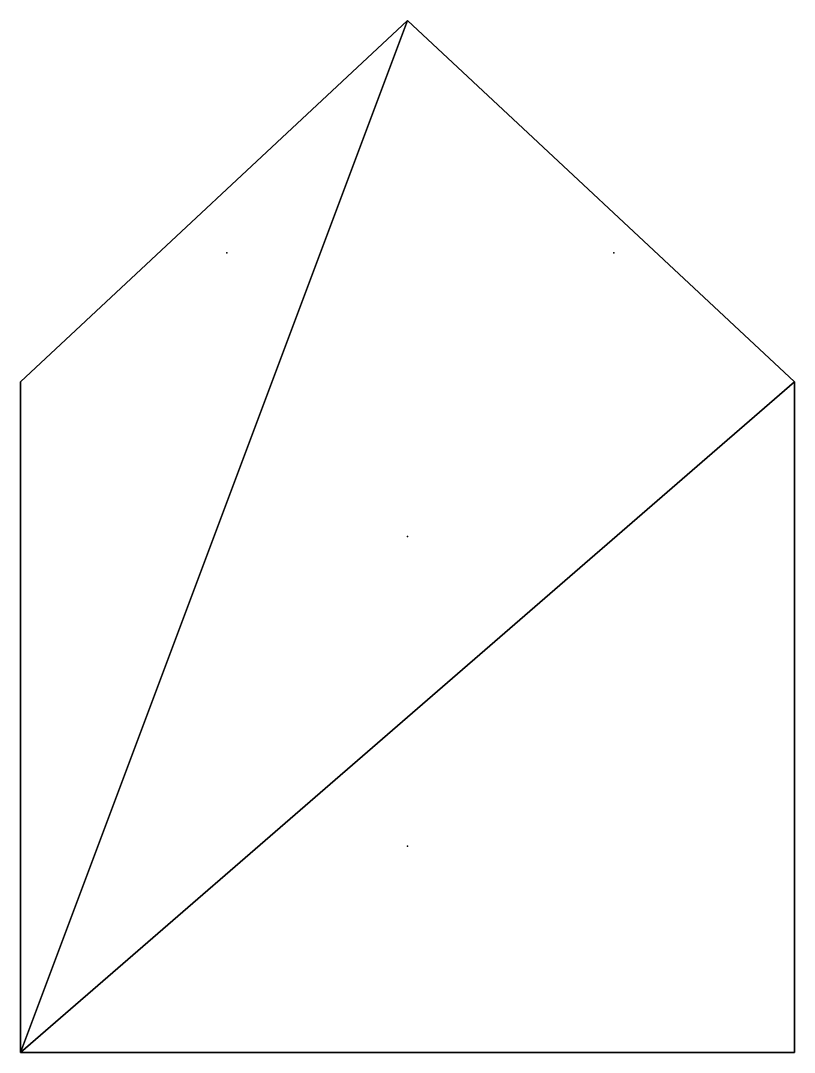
# Model space of a CAD drawing. Header units: millimetres. Extents: x 0 to 3000, y 0 to 4000.
import ezdxf

# ---------------------------------------------------------------- set-up
doc = ezdxf.new("R2010")
doc.units = ezdxf.units.MM
for name, color, linetype in [('rec', 6, 'CONTINUOUS'), ('src', 5, 'CONTINUOUS'), ('吸音板', 4, 'CONTINUOUS'), ('壁', 3, 'CONTINUOUS'), ('天井', 2, 'CONTINUOUS'), ('床', 1, 'CONTINUOUS')]:
    doc.layers.add(name, color=color, linetype=linetype)

msp = doc.modelspace()

# ---------------------------------------------------------------- linework, layer by layer
at = {"layer": 'rec'}
for p in [(800, 3100, 1200), (2300, 3100, 1200), (1500, 2000, 1200)]:
    msp.add_point(p, dxfattribs=at)
at = {"layer": 'src'}
msp.add_point((1500, 800, 1500), dxfattribs=at)
at = {"layer": '吸音板'}
for points in [[(1500, 4000), (1500, 4000, 2700), (0, 2600, 2700), (0, 2600)], [(3000, 2600), (3000, 2600, 2700), (1500, 4000, 2700), (1500, 4000)]]:
    msp.add_3dface(points, dxfattribs=at)
at = {"layer": '壁'}
for points in [[(0, 2600), (0, 2600, 2700), (0, 0, 2700), (0, 0)], [(3000, 0), (3000, 0, 2700), (3000, 2600, 2700), (3000, 2600)], [(0, 0), (0, 0, 2700), (3000, 0, 2700), (3000, 0)]]:
    msp.add_3dface(points, dxfattribs=at)
at = {"layer": '天井'}
for points in [[(0, 0, 2700), (1500, 4000, 2700), (3000, 2600, 2700)], [(0, 0, 2700), (0, 2600, 2700), (1500, 4000, 2700)], [(0, 0, 2700), (3000, 2600, 2700), (3000, 0, 2700)]]:
    msp.add_3dface(points, dxfattribs=at)
at = {"layer": '床'}
for points in [[(0, 0), (3000, 2600), (1500, 4000)], [(0, 0), (1500, 4000), (0, 2600)], [(0, 0), (3000, 0), (3000, 2600)]]:
    msp.add_3dface(points, dxfattribs=at)

doc.saveas('drawing.dxf')
